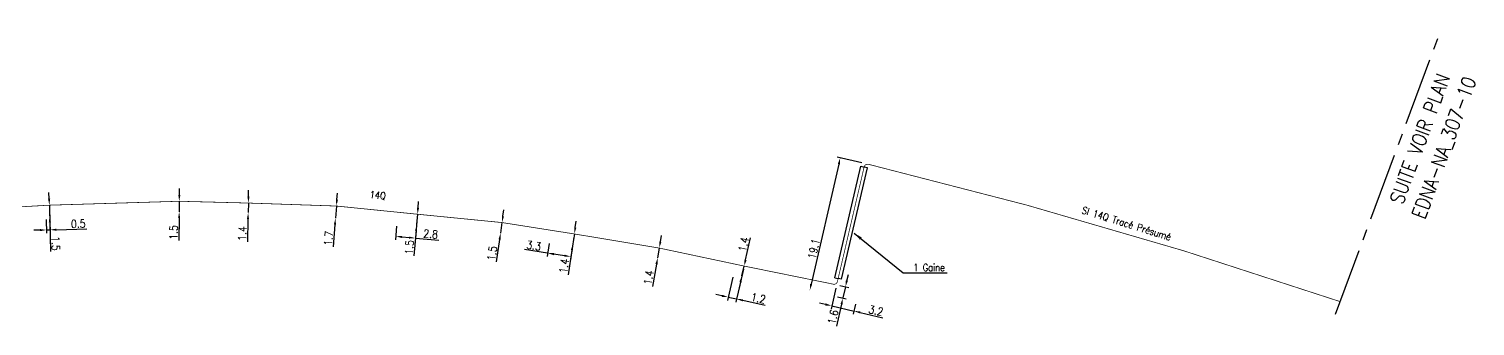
# Model space of a CAD drawing. Header units: millimetres. Extents: x 185011 to 186000, y 128000 to 128990.
# Drawn here: x 185510.2 to 185713.4, y 128760 to 128801.7 of the extents above; entities that cross this region are included whole.
import ezdxf
from ezdxf.enums import TextEntityAlignment as Align

# ---------------------------------------------------------------- set-up
doc = ezdxf.new("R2010")
doc.units = ezdxf.units.MM
doc.header["$PDMODE"] = 34
doc.linetypes.add('CENTER2', pattern=[28.575, 19.05, -3.175, 3.175, -3.175])
doc.linetypes.add('S_ST', pattern=[14, 8, -1.5, 0, -1.5, 0, -1.5, 0, -1.5])
doc.layers.get('Defpoints').update_dxf_attribs({"linetype": 'CONTINUOUS'})
for name, color, linetype in [('S_100', 5, 'CONTINUOUS'), ('S_400', 7, 'CONTINUOUS'), ('S_930', 7, 'CONTINUOUS')]:
    doc.layers.add(name, color=color, linetype=linetype)
doc.styles.get("Standard").update_dxf_attribs({"font": 'romans.shx', "width": 0.85})
doc.dimstyles.get("Standard").update_dxf_attribs({"dimtxt": 1.5, "dimasz": 1.2, "dimexe": 0.625, "dimexo": 0.625, "dimgap": 0.25, "dimtad": 1, "dimdec": 1, "dimzin": 0, "dimdsep": 46, "dimtxsty": 'Standard', "dimcen": -0.5, "dimadec": 0, "dimazin": 0, "dimtfac": 1, "dimtdec": 1, "dimtmove": 0, "dimatfit": 3, "dimfxl": 0, "dimtolj": 1, "dimtzin": 0, "dimarcsym": 0})

# ---------------------------------------------------------------- blocks, each defined once
blk = doc.blocks.new('*D2')
at = {"layer": 'Defpoints', "color": 0, "linetype": 'Continuous', "transparency": 16777216}
for p in [(185512.6, 128775.45), (185513.06, 128776.97), (185512.66, 128773.49)]:
    blk.add_point(p, dxfattribs=at)
at = {"layer": 'S_100', "color": 0, "linetype": 'Continuous', "lineweight": -2, "transparency": 16777216}
for p, q in [((185513.07, 128776.51), (185513.17, 128773.04)), ((185511.76, 128773.47), (185510.86, 128773.44)), ((185512.61, 128774.98), (185512.67, 128773.02)), ((185512.66, 128773.49), (185513.16, 128773.51)), ((185514.06, 128773.53), (185518.33, 128773.65))]:
    blk.add_line(p, q, dxfattribs=at)
at = {"layer": 'S_100', "color": 0, "linetype": 'Continuous', "transparency": 16777216}
for points in [[(185511.75, 128773.62), (185511.76, 128773.32), (185512.66, 128773.49)], [(185514.05, 128773.68), (185514.06, 128773.38), (185513.16, 128773.51)]]:
    blk.add_solid(points, dxfattribs=at)
at = {"layer": 'S_100', "color": 0, "linetype": 'Continuous', "transparency": 16777216, "insert": (185517.12, 128774.37), "char_height": 1.125, "attachment_point": 5, "rotation": 1.6077}
blk.add_mtext('\\A1;0.5', dxfattribs=at)
blk = doc.blocks.new('*D3')
at = {"layer": 'Defpoints', "color": 0, "linetype": 'Continuous', "transparency": 16777216}
for p in [(185531.32, 128777.52), (185531.31, 128776.05), (185531.31, 128776.05)]:
    blk.add_point(p, dxfattribs=at)
at = {"layer": 'S_100', "color": 0, "linetype": 'Continuous', "lineweight": -2, "transparency": 16777216}
for p, q in [((185531.32, 128777.52), (185531.31, 128776.05)), ((185531.33, 128778.42), (185531.33, 128779.32)), ((185531.3, 128775.15), (185531.27, 128772.01))]:
    blk.add_line(p, q, dxfattribs=at)
at = {"layer": 'S_100', "color": 0, "linetype": 'Continuous', "transparency": 16777216}
for points in [[(185531.18, 128778.42), (185531.48, 128778.42), (185531.32, 128777.52)], [(185531.15, 128775.15), (185531.45, 128775.15), (185531.31, 128776.05)]]:
    blk.add_solid(points, dxfattribs=at)
at = {"layer": 'S_100', "color": 0, "linetype": 'Continuous', "transparency": 16777216, "insert": (185530.53, 128773.14), "char_height": 1.125, "attachment_point": 5, "rotation": 89.5273}
blk.add_mtext('\\A1;1.5', dxfattribs=at)
blk = doc.blocks.new('*D4')
at = {"layer": 'Defpoints', "color": 0, "linetype": 'Continuous', "transparency": 16777216}
for p in [(185541, 128775.92), (185541, 128775.92), (185541.03, 128777.27)]:
    blk.add_point(p, dxfattribs=at)
at = {"layer": 'S_100', "color": 0, "linetype": 'Continuous', "lineweight": -2, "transparency": 16777216}
for p, q in [((185541.05, 128778.17), (185541.07, 128779.06)), ((185541.03, 128777.27), (185541, 128775.92)), ((185540.98, 128775.02), (185540.91, 128771.83))]:
    blk.add_line(p, q, dxfattribs=at)
at = {"layer": 'S_100', "color": 0, "linetype": 'Continuous', "transparency": 16777216}
for points in [[(185540.9, 128778.17), (185541.2, 128778.16), (185541.03, 128777.27)], [(185540.83, 128775.02), (185541.13, 128775.01), (185541, 128775.92)]]:
    blk.add_solid(points, dxfattribs=at)
at = {"layer": 'S_100', "color": 0, "linetype": 'Continuous', "transparency": 16777216, "insert": (185540.18, 128772.99), "char_height": 1.125, "attachment_point": 5, "rotation": 88.6664}
blk.add_mtext('\\A1;1.4', dxfattribs=at)
blk = doc.blocks.new('*D5')
at = {"layer": 'Defpoints', "color": 0, "linetype": 'Continuous', "transparency": 16777216}
for p in [(185553.41, 128776.85), (185553.27, 128775.16), (185553.27, 128775.16)]:
    blk.add_point(p, dxfattribs=at)
at = {"layer": 'S_100', "color": 0, "linetype": 'Continuous', "lineweight": -2, "transparency": 16777216}
for p, q in [((185553.48, 128777.75), (185553.55, 128778.65)), ((185553.41, 128776.85), (185553.27, 128775.16)), ((185553.2, 128774.26), (185552.96, 128771.13))]:
    blk.add_line(p, q, dxfattribs=at)
at = {"layer": 'S_100', "color": 0, "linetype": 'Continuous', "transparency": 16777216}
for points in [[(185553.33, 128777.76), (185553.63, 128777.74), (185553.41, 128776.85)], [(185553.06, 128774.27), (185553.35, 128774.25), (185553.27, 128775.16)]]:
    blk.add_solid(points, dxfattribs=at)
at = {"layer": 'S_100', "color": 0, "linetype": 'Continuous', "transparency": 16777216, "insert": (185552.3, 128772.31), "char_height": 1.125, "attachment_point": 5, "rotation": 85.5456}
blk.add_mtext('\\A1;1.7', dxfattribs=at)
blk = doc.blocks.new('*D6')
at = {"layer": 'Defpoints', "color": 0, "linetype": 'Continuous', "transparency": 16777216}
for p in [(185564.8, 128775.7), (185561.89, 128774.49), (185561.73, 128772.59)]:
    blk.add_point(p, dxfattribs=at)
at = {"layer": 'S_100', "color": 0, "linetype": 'Continuous', "lineweight": -2, "transparency": 16777216}
for p, q in [((185561.85, 128774.02), (185561.69, 128772.12)), ((185564.76, 128775.23), (185564.48, 128771.88)), ((185562.63, 128772.51), (185563.62, 128772.42)), ((185564.52, 128772.35), (185567.79, 128772.07))]:
    blk.add_line(p, q, dxfattribs=at)
at = {"layer": 'S_100', "color": 0, "linetype": 'Continuous', "transparency": 16777216}
for points in [[(185562.64, 128772.66), (185562.61, 128772.36), (185561.73, 128772.59)], [(185563.64, 128772.57), (185563.61, 128772.28), (185564.52, 128772.35)]]:
    blk.add_solid(points, dxfattribs=at)
at = {"layer": 'S_100', "color": 0, "linetype": 'Continuous', "transparency": 16777216, "insert": (185566.66, 128772.92), "char_height": 1.125, "attachment_point": 5, "rotation": 355.1304}
blk.add_mtext('\\A1;2.8', dxfattribs=at)
blk = doc.blocks.new('*D7')
at = {"layer": 'Defpoints', "color": 0, "linetype": 'Continuous', "transparency": 16777216}
for p in [(185564.8, 128775.7), (185564.68, 128774.25), (185564.68, 128774.25)]:
    blk.add_point(p, dxfattribs=at)
at = {"layer": 'S_100', "color": 0, "linetype": 'Continuous', "lineweight": -2, "transparency": 16777216}
for p, q in [((185564.88, 128776.59), (185564.96, 128777.49)), ((185564.8, 128775.7), (185564.68, 128774.25)), ((185564.61, 128773.35), (185564.31, 128769.88))]:
    blk.add_line(p, q, dxfattribs=at)
at = {"layer": 'S_100', "color": 0, "linetype": 'Continuous', "transparency": 16777216}
for points in [[(185564.73, 128776.6), (185565.03, 128776.58), (185564.8, 128775.7)], [(185564.46, 128773.37), (185564.75, 128773.34), (185564.68, 128774.25)]]:
    blk.add_solid(points, dxfattribs=at)
at = {"layer": 'S_100', "color": 0, "linetype": 'Continuous', "transparency": 16777216, "insert": (185563.66, 128771.06), "char_height": 1.125, "attachment_point": 5, "rotation": 85.1304}
blk.add_mtext('\\A1;1.5', dxfattribs=at)
blk = doc.blocks.new('*D8')
at = {"layer": 'Defpoints', "color": 0, "linetype": 'Continuous', "transparency": 16777216}
for p in [(185576.68, 128774.53), (185576.47, 128773.04), (185576.47, 128773.04)]:
    blk.add_point(p, dxfattribs=at)
at = {"layer": 'S_100', "color": 0, "linetype": 'Continuous', "lineweight": -2, "transparency": 16777216}
for p, q in [((185576.81, 128775.42), (185576.94, 128776.31)), ((185576.68, 128774.53), (185576.47, 128773.04)), ((185576.34, 128772.15), (185575.88, 128769))]:
    blk.add_line(p, q, dxfattribs=at)
at = {"layer": 'S_100', "color": 0, "linetype": 'Continuous', "transparency": 16777216}
for points in [[(185576.66, 128775.44), (185576.96, 128775.4), (185576.68, 128774.53)], [(185576.19, 128772.17), (185576.48, 128772.13), (185576.47, 128773.04)]]:
    blk.add_solid(points, dxfattribs=at)
at = {"layer": 'S_100', "color": 0, "linetype": 'Continuous', "transparency": 16777216, "insert": (185575.3, 128770.22), "char_height": 1.125, "attachment_point": 5, "rotation": 81.7721}
blk.add_mtext('\\A1;1.5', dxfattribs=at)
blk = doc.blocks.new('*D9')
at = {"layer": 'Defpoints', "color": 0, "linetype": 'Continuous', "transparency": 16777216}
for p in [(185583.38, 128772.04), (185586.85, 128772.93), (185583.1, 128770.24)]:
    blk.add_point(p, dxfattribs=at)
at = {"layer": 'S_100', "color": 0, "linetype": 'Continuous', "lineweight": -2, "transparency": 16777216}
for p, q in [((185583.31, 128771.58), (185583.03, 128769.77)), ((185586.78, 128772.47), (185586.3, 128769.28)), ((185583.1, 128770.24), (185579.86, 128770.73)), ((185585.48, 128769.88), (185583.99, 128770.1))]:
    blk.add_line(p, q, dxfattribs=at)
at = {"layer": 'S_100', "color": 0, "linetype": 'Continuous', "transparency": 16777216}
for points in [[(185584.02, 128770.25), (185583.97, 128769.95), (185583.1, 128770.24)], [(185585.5, 128770.03), (185585.45, 128769.73), (185586.37, 128769.74)]]:
    blk.add_solid(points, dxfattribs=at)
at = {"layer": 'S_100', "color": 0, "linetype": 'Continuous', "transparency": 16777216, "insert": (185581.15, 128771.29), "char_height": 1.125, "attachment_point": 5, "rotation": 351.3907}
blk.add_mtext('\\A1;3.3', dxfattribs=at)
blk = doc.blocks.new('*D10')
at = {"layer": 'Defpoints', "color": 0, "linetype": 'Continuous', "transparency": 16777216}
for p in [(185586.64, 128771.55), (185586.64, 128771.55), (185586.85, 128772.93)]:
    blk.add_point(p, dxfattribs=at)
at = {"layer": 'S_100', "color": 0, "linetype": 'Continuous', "lineweight": -2, "transparency": 16777216}
for p, q in [((185586.98, 128773.82), (185587.12, 128774.71)), ((185586.85, 128772.93), (185586.64, 128771.55)), ((185586.5, 128770.66), (185585.98, 128767.2))]:
    blk.add_line(p, q, dxfattribs=at)
at = {"layer": 'S_100', "color": 0, "linetype": 'Continuous', "transparency": 16777216}
for points in [[(185586.83, 128773.84), (185587.13, 128773.8), (185586.85, 128772.93)], [(185586.36, 128770.68), (185586.65, 128770.64), (185586.64, 128771.55)]]:
    blk.add_solid(points, dxfattribs=at)
at = {"layer": 'S_100', "color": 0, "linetype": 'Continuous', "transparency": 16777216, "insert": (185585.41, 128768.44), "char_height": 1.125, "attachment_point": 5, "rotation": 81.3907}
blk.add_mtext('\\A1;1.4', dxfattribs=at)
blk = doc.blocks.new('*D11')
at = {"layer": 'Defpoints', "color": 0, "linetype": 'Continuous', "transparency": 16777216}
for p in [(185598.55, 128769.57), (185598.55, 128769.57), (185598.78, 128770.95)]:
    blk.add_point(p, dxfattribs=at)
at = {"layer": 'S_100', "color": 0, "linetype": 'Continuous', "lineweight": -2, "transparency": 16777216}
for p, q in [((185598.94, 128771.84), (185599.09, 128772.72)), ((185598.78, 128770.95), (185598.55, 128769.57)), ((185598.39, 128768.68), (185597.85, 128765.54))]:
    blk.add_line(p, q, dxfattribs=at)
at = {"layer": 'S_100', "color": 0, "linetype": 'Continuous', "transparency": 16777216}
for points in [[(185598.79, 128771.86), (185599.09, 128771.81), (185598.78, 128770.95)], [(185598.24, 128768.71), (185598.54, 128768.66), (185598.55, 128769.57)]]:
    blk.add_solid(points, dxfattribs=at)
at = {"layer": 'S_100', "color": 0, "linetype": 'Continuous', "transparency": 16777216, "insert": (185597.3, 128766.8), "char_height": 1.125, "attachment_point": 5, "rotation": 80.188}
blk.add_mtext('\\A1;1.4', dxfattribs=at)
blk = doc.blocks.new('*D12')
at = {"layer": 'Defpoints', "color": 0, "linetype": 'Continuous', "transparency": 16777216}
for p in [(185627.7, 128782.82), (185619.94, 128765.01), (185619.94, 128765.01)]:
    blk.add_point(p, dxfattribs=at)
at = {"layer": 'S_100', "color": 0, "linetype": 'Continuous', "lineweight": -2, "transparency": 16777216}
for p, q in [((185627.24, 128782.93), (185623.77, 128783.73)), ((185624.02, 128782.75), (185620.14, 128765.89))]:
    blk.add_line(p, q, dxfattribs=at)
at = {"layer": 'S_100', "color": 0, "linetype": 'Continuous', "transparency": 16777216}
for points in [[(185623.88, 128782.78), (185624.17, 128782.71), (185624.22, 128783.62)], [(185619.99, 128765.92), (185620.28, 128765.85), (185619.94, 128765.01)]]:
    blk.add_solid(points, dxfattribs=at)
at = {"layer": 'S_100', "color": 0, "linetype": 'Continuous', "transparency": 16777216, "insert": (185620.51, 128770.84), "char_height": 1.125, "attachment_point": 5, "rotation": 77.0275}
blk.add_mtext('\\A1;19.1', dxfattribs=at)
blk = doc.blocks.new('*D14')
at = {"layer": 'Defpoints', "color": 0, "linetype": 'Continuous', "transparency": 16777216}
for p in [(185513.06, 128776.97), (185513.1, 128775.48), (185513.1, 128775.48)]:
    blk.add_point(p, dxfattribs=at)
at = {"layer": 'S_100', "color": 0, "linetype": 'Continuous', "lineweight": -2, "transparency": 16777216}
for p, q in [((185513.03, 128777.87), (185513.01, 128778.77)), ((185513.06, 128776.97), (185513.1, 128775.48)), ((185513.13, 128774.58), (185513.24, 128770.46))]:
    blk.add_line(p, q, dxfattribs=at)
at = {"layer": 'S_100', "color": 0, "linetype": 'Continuous', "transparency": 16777216}
for points in [[(185513.18, 128777.88), (185512.88, 128777.87), (185513.06, 128776.97)], [(185513.28, 128774.58), (185512.98, 128774.57), (185513.1, 128775.48)]]:
    blk.add_solid(points, dxfattribs=at)
at = {"layer": 'S_100', "color": 0, "linetype": 'Continuous', "transparency": 16777216, "insert": (185513.96, 128771.6), "char_height": 1.125, "attachment_point": 5, "rotation": 271.6077}
blk.add_mtext('\\A1;1.5', dxfattribs=at)
blk = doc.blocks.new('*D69')
at = {"layer": 'Defpoints', "color": 0, "linetype": 'Continuous', "transparency": 16777216}
for p in [(185609.23, 128767.31), (185610.72, 128768.42), (185608.48, 128764.05)]:
    blk.add_point(p, dxfattribs=at)
at = {"layer": 'S_100', "color": 0, "linetype": 'Continuous', "lineweight": -2, "transparency": 16777216}
for p, q in [((185610.61, 128767.97), (185609.55, 128763.34)), ((185609.12, 128766.85), (185608.37, 128763.59)), ((185607.6, 128764.24), (185606.72, 128764.43)), ((185608.48, 128764.05), (185609.65, 128763.8)), ((185610.53, 128763.61), (185613.65, 128762.94))]:
    blk.add_line(p, q, dxfattribs=at)
at = {"layer": 'S_100', "color": 0, "linetype": 'Continuous', "transparency": 16777216}
for points in [[(185607.63, 128764.39), (185607.57, 128764.09), (185608.48, 128764.05)], [(185610.56, 128763.76), (185610.5, 128763.46), (185609.65, 128763.8)]]:
    blk.add_solid(points, dxfattribs=at)
at = {"layer": 'S_100', "color": 0, "linetype": 'Continuous', "transparency": 16777216, "insert": (185612.71, 128763.91), "char_height": 1.125, "attachment_point": 5, "rotation": 347.881}
blk.add_mtext('\\A1;1.2', dxfattribs=at)
blk = doc.blocks.new('*D70')
at = {"layer": 'Defpoints', "color": 0, "linetype": 'Continuous', "transparency": 16777216}
for p in [(185610.72, 128768.42), (185610.4, 128767.06), (185610.4, 128767.06)]:
    blk.add_point(p, dxfattribs=at)
at = {"layer": 'S_100', "color": 0, "linetype": 'Continuous', "lineweight": -2, "transparency": 16777216}
for p, q in [((185610.92, 128769.3), (185611.63, 128772.4)), ((185610.4, 128767.06), (185610.72, 128768.42)), ((185610.2, 128766.18), (185610, 128765.3))]:
    blk.add_line(p, q, dxfattribs=at)
at = {"layer": 'S_100', "color": 0, "linetype": 'Continuous', "transparency": 16777216}
for points in [[(185610.77, 128769.33), (185611.07, 128769.27), (185610.72, 128768.42)], [(185610.05, 128766.21), (185610.35, 128766.15), (185610.4, 128767.06)]]:
    blk.add_solid(points, dxfattribs=at)
at = {"layer": 'S_100', "color": 0, "linetype": 'Continuous', "transparency": 16777216, "insert": (185610.65, 128771.46), "char_height": 1.125, "attachment_point": 5, "rotation": 77.0275}
blk.add_mtext('\\A1;1.4', dxfattribs=at)
blk = doc.blocks.new('*D71')
at = {"layer": 'Defpoints', "color": 0, "linetype": 'Continuous', "transparency": 16777216}
for p in [(185623.72, 128765.78), (185626.48, 128763.5), (185626.16, 128762.11)]:
    blk.add_point(p, dxfattribs=at)
at = {"layer": 'S_100', "color": 0, "linetype": 'Continuous', "lineweight": -2, "transparency": 16777216}
for p, q in [((185623.61, 128765.32), (185622.93, 128762.37)), ((185622.16, 128763.03), (185621.29, 128763.23)), ((185623.04, 128762.83), (185626.16, 128762.11)), ((185626.37, 128763.05), (185626.05, 128761.65)), ((185627.03, 128761.91), (185630.23, 128761.17))]:
    blk.add_line(p, q, dxfattribs=at)
at = {"layer": 'S_100', "color": 0, "linetype": 'Continuous', "transparency": 16777216}
for points in [[(185622.2, 128763.18), (185622.13, 128762.88), (185623.04, 128762.83)], [(185627.07, 128762.06), (185627, 128761.76), (185626.16, 128762.11)]]:
    blk.add_solid(points, dxfattribs=at)
at = {"layer": 'S_100', "color": 0, "linetype": 'Continuous', "transparency": 16777216, "insert": (185629.24, 128762.17), "char_height": 1.125, "attachment_point": 5, "rotation": 347.0287}
blk.add_mtext('\\A1;3.2', dxfattribs=at)
blk = doc.blocks.new('*D72')
at = {"layer": 'Defpoints', "color": 0, "linetype": 'Continuous', "transparency": 16777216}
for p in [(185623.72, 128765.78), (185623.36, 128764.22), (185624.59, 128763.94)]:
    blk.add_point(p, dxfattribs=at)
at = {"layer": 'S_100', "color": 0, "linetype": 'Continuous', "lineweight": -2, "transparency": 16777216}
for p, q in [((185624.18, 128765.68), (185625.41, 128765.39)), ((185624.95, 128765.5), (185624.59, 128763.94)), ((185625.15, 128766.37), (185625.36, 128767.25)), ((185623.82, 128764.12), (185625.05, 128763.83)), ((185624.39, 128763.06), (185623.69, 128760))]:
    blk.add_line(p, q, dxfattribs=at)
at = {"layer": 'S_100', "color": 0, "linetype": 'Continuous', "transparency": 16777216}
for points in [[(185625.01, 128766.41), (185625.3, 128766.34), (185624.95, 128765.5)], [(185624.25, 128763.09), (185624.54, 128763.03), (185624.59, 128763.94)]]:
    blk.add_solid(points, dxfattribs=at)
at = {"layer": 'S_100', "color": 0, "linetype": 'Continuous', "transparency": 16777216, "insert": (185623.21, 128761.26), "char_height": 1.125, "attachment_point": 5, "rotation": 77.0287}
blk.add_mtext('\\A1;1.6', dxfattribs=at)

msp = doc.modelspace()

# ---------------------------------------------------------------- linework, layer by layer
at = {"layer": 'S_100', "linetype": 'S_ST', "const_width": 0.1}
msp.add_lwpolyline([(185504.41, 128776.48), (185513.06, 128776.97), (185531.32, 128777.52), (185541.03, 128777.27), (185553.41, 128776.85), (185564.8, 128775.7), (185576.68, 128774.53), (185586.85, 128772.93), (185598.78, 128770.95), (185610.72, 128768.42), (185623.24, 128765.88, 0.405781), (185623.83, 128766.25), (185627.58, 128782.33, -0.416354), (185628.19, 128782.71, -0.023174), (185694.39, 128763.46)], format="xyb", dxfattribs=at)
at = {"layer": 'S_400', "color": 7, "linetype": 'CONTINUOUS'}
for p, q in [((185623.44, 128766.79), (185627.1, 128782.44)), ((185624.42, 128766.57), (185628.07, 128782.22)), ((185627.1, 128782.44), (185627.58, 128782.33)), ((185628.07, 128782.22), (185627.58, 128782.33)), ((185623.44, 128766.79), (185623.93, 128766.68)), ((185624.42, 128766.57), (185623.93, 128766.68))]:
    msp.add_line(p, q, dxfattribs=at)
at = {"layer": 'S_930', "linetype": 'CENTER2', "ltscale": 0.5, "flags": 128}
msp.add_lwpolyline([(185693.83, 128761.67), (185708.71, 128801.71)], dxfattribs=at)

# ---------------------------------------------------------------- texts
at = {"layer": 'S_100', "linetype": 'S_ST', "width": 0.85}
for s, rotation, p in [('14Q', 354.1936, (185559.22, 128778.32)), ('SI 14Q Tracé Présumé', 342.6999, (185664.45, 128774.35))]:
    msp.add_text(s, height=1, rotation=rotation, dxfattribs=at).set_placement(p, align=Align.MIDDLE)
at = {"layer": 'S_400', "insert": (185634.51, 128768.22), "char_height": 1, "attachment_point": 4}
msp.add_mtext('1 Gaine', dxfattribs=at)
at = {"layer": 'S_930', "width": 0.85}
for s, p in [('SUITE VOIR PLAN', (185706.61, 128785.96)), ('EDNA-NA_307-10', (185710.02, 128784.7))]:
    msp.add_text(s, height=2, rotation=69.6084, dxfattribs=at).set_placement(p, align=Align.CENTER)

# ---------------------------------------------------------------- dimensions: what is measured, and where the dimension line sits
at = {"layer": 'S_100', "linetype": 'Continuous'}
for base, p1, p2, angle, override, picture, middle in [((185619.94, 128765.01), (185627.7, 128782.82), (185619.94, 128765.01), 77.0275, {"dimscale": 0.75}, '*D12', (185621.24, 128770.68)), ((185513.1, 128775.48), (185513.06, 128776.97), (185513.1, 128775.48), 91.6077, {"dimscale": 0.75}, '*D14', (185513.21, 128771.58)), ((185531.31, 128776.05), (185531.32, 128777.52), (185531.31, 128776.05), 89.5273, {"dimscale": 0.75}, '*D3', (185531.28, 128773.13)), ((185541, 128775.92), (185541.03, 128777.27), (185541, 128775.92), 88.6664, {"dimscale": 0.75}, '*D4', (185540.93, 128772.97)), ((185553.27, 128775.16), (185553.41, 128776.85), (185553.27, 128775.16), 85.5456, {"dimscale": 0.75}, '*D5', (185553.05, 128772.25)), ((185564.68, 128774.25), (185564.8, 128775.7), (185564.68, 128774.25), 85.1304, {"dimscale": 0.75}, '*D7', (185564.4, 128770.99)), ((185512.66, 128773.49), (185513.06, 128776.97), (185512.6, 128775.45), 1.6077, {"dimscale": 0.75}, '*D2', (185517.14, 128773.62)), ((185561.73, 128772.59), (185564.8, 128775.7), (185561.89, 128774.49), 355.1304, {"dimscale": 0.75}, '*D6', (185566.6, 128772.17)), ((185576.47, 128773.04), (185576.68, 128774.53), (185576.47, 128773.04), 81.7721, {"dimscale": 0.75}, '*D8', (185576.04, 128770.11)), ((185586.64, 128771.55), (185586.85, 128772.93), (185586.64, 128771.55), 81.3907, {"dimscale": 0.75}, '*D10', (185586.15, 128768.33)), ((185583.1, 128770.24), (185586.85, 128772.93), (185583.38, 128772.04), 351.3907, {"dimscale": 0.75}, '*D9', (185581.04, 128770.55)), ((185598.55, 128769.57), (185598.78, 128770.95), (185598.55, 128769.57), 80.188, {"dimscale": 0.75}, '*D11', (185598.04, 128766.67)), ((185610.4, 128767.06), (185610.72, 128768.42), (185610.4, 128767.06), 77.0275, {"dimscale": 0.75, "dimatfit": 0}, '*D70', (185611.38, 128771.29)), ((185608.48, 128764.05), (185610.72, 128768.42), (185609.23, 128767.31), 347.881, {"dimscale": 0.75, "dimatfit": 0}, '*D69', (185612.56, 128763.18)), ((185626.16, 128762.11), (185623.72, 128765.78), (185626.48, 128763.5), 167.0287, {"dimscale": 0.75, "dimatfit": 0}, '*D71', (185629.07, 128761.44)), ((185624.59, 128763.94), (185623.72, 128765.78), (185623.36, 128764.22), 77.0287, {"dimscale": 0.75, "dimatfit": 0}, '*D72', (185623.94, 128761.09))]:
    dim = msp.add_linear_dim(base=base, p1=p1, p2=p2, angle=angle, dimstyle='Standard', override=override, dxfattribs=at)
    dim.commit()
    dim.dimension.update_dxf_attribs({"geometry": picture, "text_midpoint": middle, "dimtype": 160})

# ---------------------------------------------------------------- leaders
at = {"layer": 'S_400', "annotation_type": 0, "has_hookline": 1, "hookline_direction": 0, "text_width": 4.74}
msp.add_leader([(185626.17, 128773.05), (185633.06, 128767.47), (185634.26, 128767.47)], dimstyle='Standard', dxfattribs=at)

doc.saveas('drawing.dxf')
